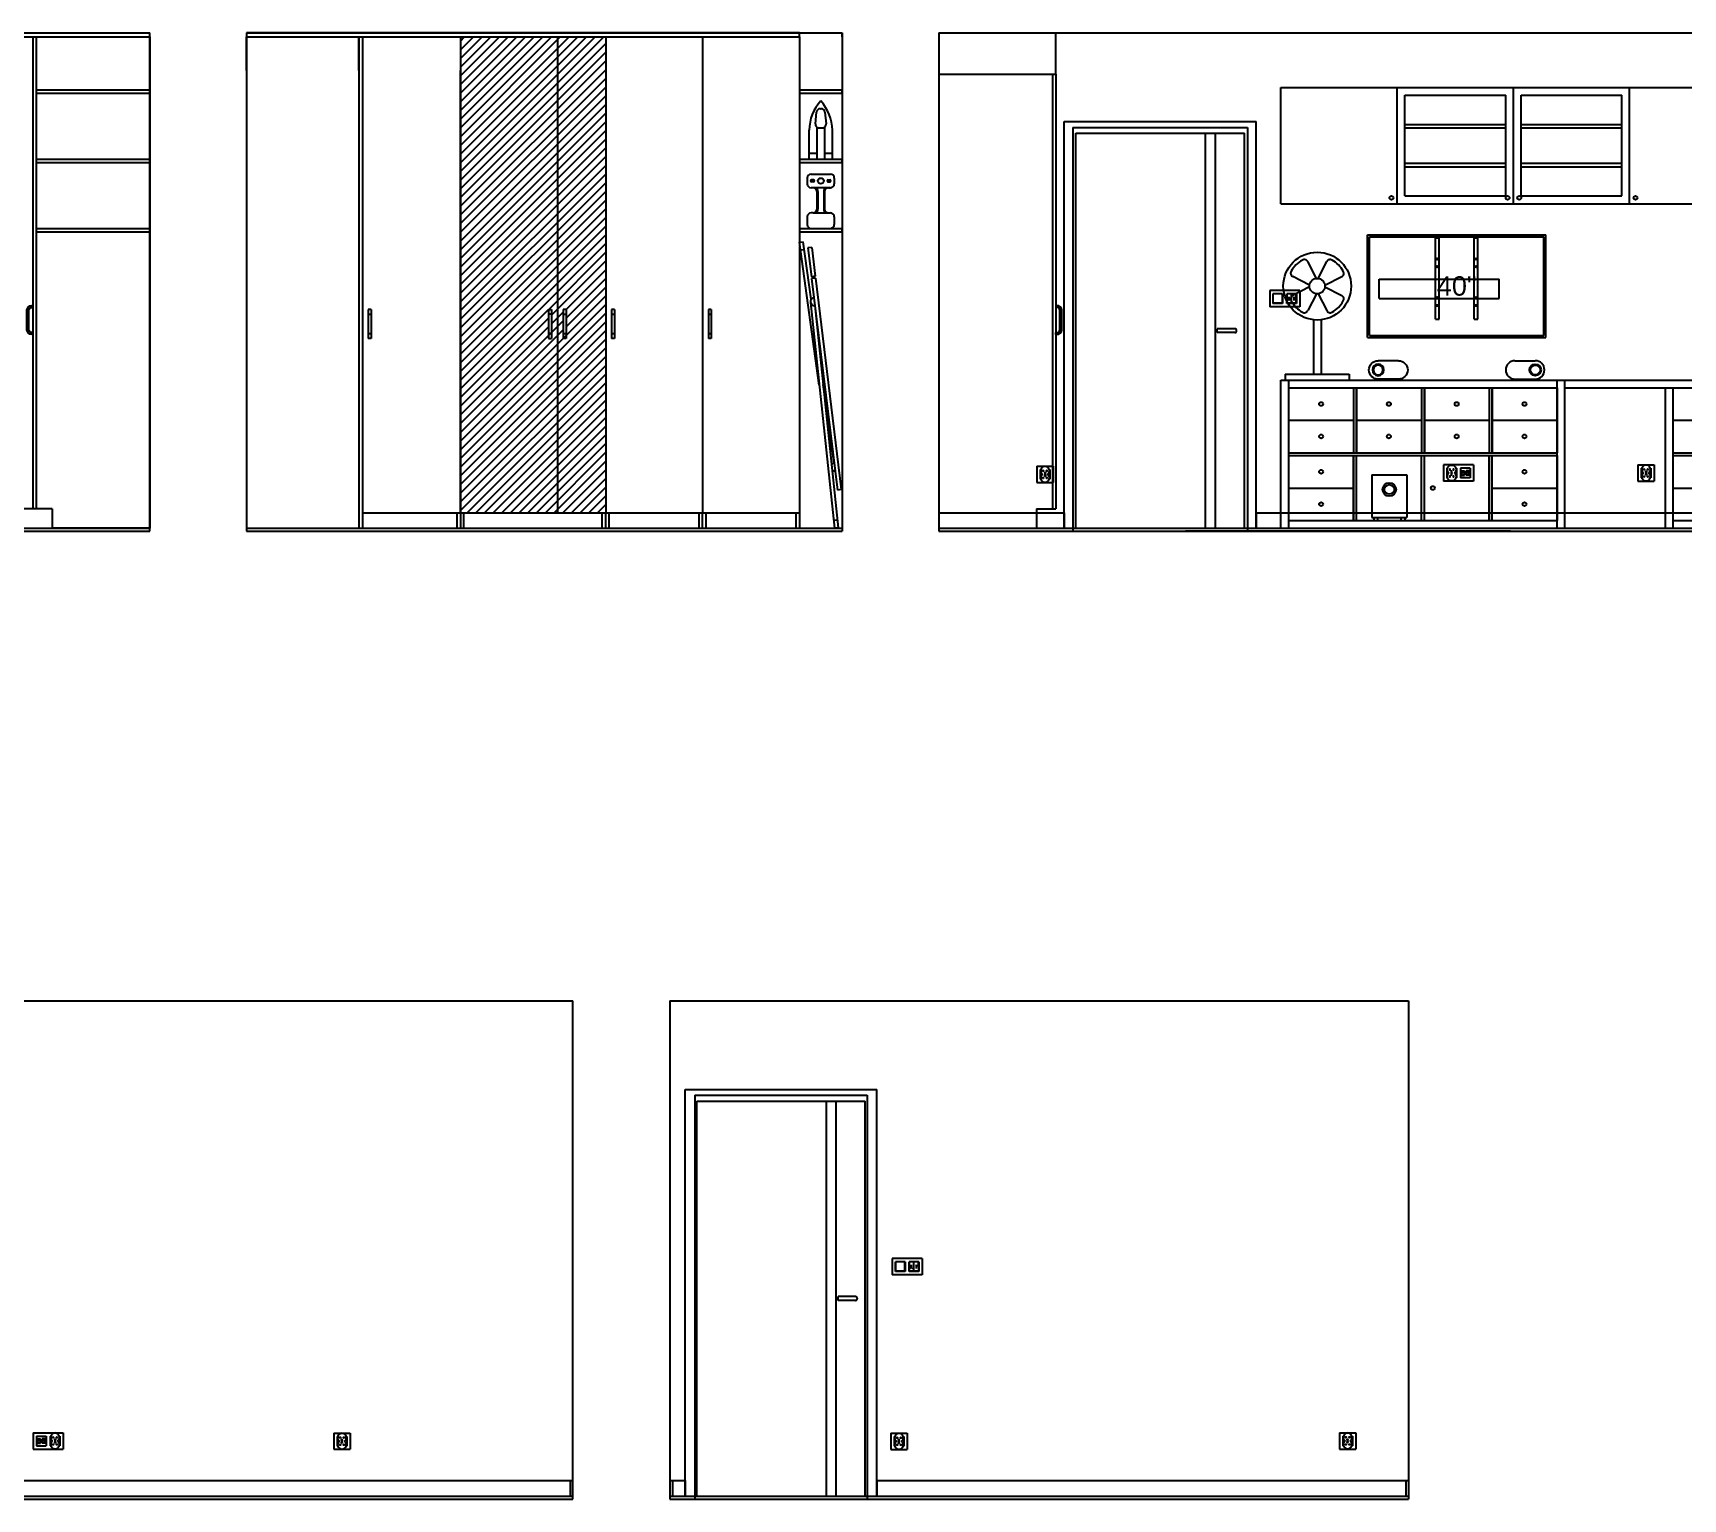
# Model space of a CAD drawing. Header units: millimetres. Extents: x 863 to 5283, y 810 to 2397.
# Drawn here: x 1705 to 2557, y 1640 to 2397 of the extents above; entities that cross this region are included whole.
import ezdxf

# ---------------------------------------------------------------- set-up
doc = ezdxf.new("R2010")
doc.units = ezdxf.units.MM
for name, color, linetype in [('Drzwi', 34, 'Continuous'), ('Elektryka - obudowy', 253, 'Continuous'), ('Listwy', 9, 'Continuous'), ('Meble', 42, 'Continuous'), ('Panele', 44, 'Continuous'), ('Szkic', 6, 'Continuous'), ('Urządzenia', 183, 'Continuous'), ('Wbudowane', 175, 'Continuous'), ('Ściany', 7, 'Continuous')]:
    doc.layers.add(name, color=color, linetype=linetype)

# ---------------------------------------------------------------- blocks, each defined once
blk = doc.blocks.new('Z$W@#25423')
for p, q in [((30, 2.5), (0, 2)), ((0.03, 0), (0, 2)), ((74.42, 1.23), (0.03, 0)), ((3.42, 5.93), (3.42, 3.93)), ((3.42, 5.93), (18.42, 5.93)), ((3.42, 3.93), (18.42, 3.93)), ((4.03, 0.07), (4, 2.07)), ((18.42, 5.93), (18.42, 3.93)), ((18.42, 5.43), (19.42, 5.43)), ((18.42, 4.43), (19.42, 4.43)), ((19.42, 5.93), (129.42, 5.93)), ((19.42, 5.93), (19.42, 3.93)), ((19.42, 3.93), (129.42, 3.93)), ((31.65, 1.94), (148.75, 0)), ((33.42, 3.91), (148.83, 2)), ((115.41, 3.91), (74.42, 3.23)), ((129.42, 5.93), (129.42, 3.93)), ((144.83, 2.07), (144.75, 0.07)), ((148.83, 2), (148.75, 0))]:
    blk.add_line(p, q)
for centre, start, end in [((31.41, 3.93), 180, 0), ((117.42, 3.93), 180, 223.73983), ((117.42, 3.93), 314.36764, 0)]:
    blk.add_arc(centre, 2.01, start, end)
blk = doc.blocks.new('Z$W@#28520')
for p, q in [((5.81, 26.01), (6.19, 26.01)), ((3.22, 18.27), (3.82, 24.21)), ((8.18, 24.21), (8.78, 18.27)), ((0, 0), (0, 15)), ((4, 16.48), (4, 0)), ((5.21, 16.07), (6.79, 16.07)), ((8, 16.48), (8, 0)), ((12, 0), (12, 15)), ((0, 3), (4, 3)), ((0, 0), (12, 0)), ((8, 3), (12, 3))]:
    blk.add_line(p, q)
for centre, radius, start, end in [((22.75, 14.6), 22.75, 137.39973, 178.99745), ((5.81, 24.01), 2, 90, 174.25962), ((-10.75, 14.6), 22.75, 1.00255, 42.60027), ((6.19, 24.01), 2, 5.74038, 90), ((5.21, 18.07), 2, 174.25962, 270), ((6.79, 18.07), 2, 270, 5.74038)]:
    blk.add_arc(centre, radius, start, end)
blk = doc.blocks.new('Z$W@#6902')
for p, q in [((0, 26), (0, 23)), ((2, 28), (12, 28)), ((14, 26), (14, 23)), ((12, 21), (2, 21)), ((3.25, 25), (2.25, 25)), ((3.25, 24), (2.25, 24)), ((5, 19), (5, 10)), ((5.5, 19), (5.5, 10)), ((8.5, 19), (8.5, 10)), ((9, 19), (9, 10)), ((10.75, 25), (11.75, 25)), ((10.75, 24), (11.75, 24)), ((11, 21), (12, 21)), ((0, 6), (0, 2)), ((3, 8), (2, 8)), ((2, 0), (12, 0)), ((3, 8), (11.5, 8)), ((11, 8), (12, 8)), ((14, 6), (14, 2))]:
    blk.add_line(p, q)
blk.add_circle((7, 24.5), 1.51)
for centre, radius, start, end in [((2, 26), 2, 90, 180), ((12, 26), 2, 0, 90), ((2, 23), 2, 180, 270), ((2.25, 24.5), 0.5, 90, 270), ((3, 19), 2, 0, 90), ((3.25, 24.5), 0.5, 270, 90), ((3, 19), 2.5, 0, 53.1301), ((11, 19), 2.5, 126.8699, 180), ((11, 19), 2, 90, 180), ((10.75, 24.5), 0.5, 90, 270), ((11.75, 24.5), 0.5, 270, 90), ((12, 23), 2, 270, 0), ((3, 10), 2, 270, 0), ((3, 10), 2.5, 306.8699, 0), ((11, 10), 2.5, 180, 233.1301), ((11, 10), 2, 180, 270), ((2, 6), 2, 90, 180), ((2, 2), 2, 180, 270), ((12, 6), 2, 0, 90), ((12, 2), 2, 270, 0)]:
    blk.add_arc(centre, radius, start, end)
blk = doc.blocks.new('Z$W@#8104')
for p, q in [((0, 0), (0, 53)), ((0, 53), (92, 53)), ((1, 52), (91, 52)), ((1, 1), (1, 52)), ((91, 1), (91, 52)), ((92, 0), (92, 53)), ((0, 0), (92, 0)), ((1, 1), (91, 1))]:
    blk.add_line(p, q)
for centre in [(36, 36.5), (56, 36.5), (36, 16.5), (56, 16.5)]:
    blk.add_circle(centre, 0.4)
at = {"insert": (46, 26.5), "char_height": 10, "width": 90, "attachment_point": 5}
blk.add_mtext('{\\fArial|b0|i0|c238|p0;40"}', dxfattribs=at)
blk = doc.blocks.new('Z$W@#19718')
for p, q in [((0, 0), (0, 42)), ((0, 42), (2, 42)), ((2, 0), (2, 42)), ((0, 0), (2, 0))]:
    blk.add_line(p, q)
for centre in [(1, 31), (1, 11)]:
    blk.add_circle(centre, 0.4)
blk = doc.blocks.new('Z$W@#4697')
for p, q in [((0, 10.63), (0, 20.63)), ((0, 20.63), (62, 20.63)), ((62, 10.63), (62, 20.63)), ((0, 10.63), (62, 10.63))]:
    blk.add_line(p, q)
for p in [(29, 0), (49, 0)]:
    blk.add_blockref('Z$W@#19718', p)
blk = doc.blocks.new('Z$W@#4029')
for p, q in [((17.06, 52.48), (12.61, 61.15)), ((17.94, 52.48), (22.39, 61.15)), ((13.52, 48.94), (4.85, 53.39)), ((21.48, 48.94), (30.15, 53.39)), ((13.52, 48.06), (4.85, 43.61)), ((17.06, 44.52), (12.61, 35.85)), ((17.94, 44.52), (22.39, 35.85)), ((21.48, 48.06), (30.15, 43.61)), ((15.5, 31), (15.5, 3)), ((19.5, 31), (19.5, 3)), ((1, 3), (1, 0)), ((1, 3), (34, 3)), ((1, 0), (34, 0)), ((34, 3), (34, 0))]:
    blk.add_line(p, q)
for radius in [17.5, 4]:
    blk.add_circle((17.5, 48.5), radius)
for centre, radius, start, end in [((17.5, 48.5), 15.5, 119.62057, 150.37943), ((10.83, 60.24), 2, 27.18191, 119.62057), ((24.17, 60.24), 2, 60.37943, 152.81809), ((17.5, 48.5), 15.5, 29.62057, 60.37943), ((5.76, 55.17), 2, 150.37943, 242.81809), ((29.24, 55.17), 2, 297.18191, 29.62057), ((5.76, 41.83), 2, 117.18191, 209.62057), ((29.24, 41.83), 2, 330.37943, 62.81809), ((17.5, 48.5), 15.5, 209.62057, 240.37943), ((10.83, 36.76), 2, 240.37943, 332.81809), ((24.17, 36.76), 2, 207.18191, 299.62057), ((17.5, 48.5), 15.5, 299.62057, 330.37943)]:
    blk.add_arc(centre, radius, start, end)
blk = doc.blocks.new('Z$W@#21145')
for p, q in [((4.75, 10), (15.25, 10)), ((4.75, 0.5), (15.25, 0.5)), ((5.25, 0.5), (14.75, 0.5)), ((5.25, 0), (5.25, 0.5)), ((5.25, 0), (14.75, 0)), ((14.75, 0), (14.75, 0.5))]:
    blk.add_line(p, q)
for radius in [3, 2.5]:
    blk.add_circle((15.25, 5.25), radius)
for centre, start, end in [((4.75, 5.25), 90, 270), ((15.25, 5.25), 270, 90)]:
    blk.add_arc(centre, 4.75, start, end)
blk = doc.blocks.new('Z$W@#26270')
for p, q in [((0, 23.5), (0, 1.5)), ((0, 23.5), (18, 23.5)), ((18, 23.5), (18, 1.5)), ((0, 1.5), (18, 1.5)), ((1, 1.5), (1, 0)), ((1, 0), (3, 0)), ((3, 1.5), (3, 0)), ((15, 1.5), (15, 0)), ((15, 0), (17, 0)), ((17, 1.5), (17, 0))]:
    blk.add_line(p, q)
for radius in [3.5, 2.5]:
    blk.add_circle((9, 16), radius)
blk = doc.blocks.new('Z$W@#24918')
h = blk.add_hatch(color=256)
h.paths.add_polyline_path([(1.54, 5.95, -1), (1.06, 5.95, -1)])
h.paths.add_polyline_path([(3.44, 5.95, -1), (2.96, 5.95, -1)])
h = blk.add_hatch(color=256)
h.paths.add_polyline_path([(1.54, 2.25, 1), (1.06, 2.25, 1)])
h.paths.add_polyline_path([(3.44, 2.25, 1), (2.96, 2.25, 1)])
for centre in [(1.3, 5.95), (1.3, 2.25), (2.25, 4.83), (2.25, 3.37), (3.2, 5.95), (3.2, 2.25)]:
    blk.add_circle(centre, 0.24)
for centre, start, end in [((2.25, 5.95), 304.69213, 235.30787), ((2.25, 2.25), 124.69213, 55.30787)]:
    blk.add_arc(centre, 2.25, start, end)
blk = doc.blocks.new('Z$W@#3488')
for p, q in [((0, 8.4), (8.4, 8.4)), ((0, 8.4), (0, 0)), ((0, 0), (8.4, 0)), ((1.7, 6.7), (1.7, 1.7)), ((1.7, 6.7), (2.05, 6.7)), ((1.7, 1.7), (2.05, 1.7)), ((6.35, 6.7), (6.7, 6.7)), ((6.35, 1.7), (6.7, 1.7)), ((6.7, 6.7), (6.7, 1.7)), ((8.4, 8.4), (8.4, 0))]:
    blk.add_line(p, q)
blk.add_circle((4.2, 4.2), 0.2)
blk.add_blockref('Z$W@#24918', (1.95, 0.1))
blk = doc.blocks.new('Z$W@#13524')
for p, q in [((15.5, 8.4), (0, 8.4)), ((0, 8.4), (0, 0)), ((15.5, 0), (0, 0)), ((1.7, 6.7), (1.7, 1.7)), ((6.7, 6.7), (1.7, 6.7)), ((6.7, 1.7), (1.7, 1.7)), ((1.75, 1.75), (1.8, 6.65)), ((6.65, 1.85), (1.75, 1.85)), ((6.65, 1.75), (1.75, 1.75)), ((6.6, 6.65), (1.8, 6.65)), ((6.65, 1.75), (6.6, 6.65)), ((6.7, 6.7), (6.7, 1.7)), ((8.8, 6.7), (8.8, 1.7)), ((13.8, 6.7), (8.8, 6.7)), ((13.8, 1.7), (8.8, 1.7)), ((8.85, 1.75), (8.9, 6.65)), ((13.75, 1.85), (8.85, 1.85)), ((13.75, 1.75), (8.85, 1.75)), ((13.7, 6.65), (8.9, 6.65)), ((10.09, 3.21), (9.86, 3.68)), ((10.09, 3.21), (10.09, 5.19)), ((10.09, 3.21), (10.32, 3.68)), ((11.3, 1.75), (11.3, 6.65)), ((12.51, 5.19), (12.28, 4.72)), ((12.51, 5.19), (12.51, 3.21)), ((12.51, 5.19), (12.74, 4.72)), ((13.75, 1.75), (13.7, 6.65)), ((13.8, 6.7), (13.8, 1.7)), ((15.5, 8.4), (15.5, 0))]:
    blk.add_line(p, q)
blk = doc.blocks.new('Z$W@#28526')
for p, q in [((15.5, 8.4), (0, 8.4)), ((0, 8.4), (0, 0)), ((15.5, 0), (0, 0)), ((1.7, 6.7), (1.7, 1.7)), ((2.05, 6.7), (1.7, 6.7)), ((2.05, 1.7), (1.7, 1.7)), ((4.4, 4.18), (4, 4.22)), ((4.22, 4.4), (4.18, 4)), ((6.7, 6.7), (6.35, 6.7)), ((6.7, 1.7), (6.35, 1.7)), ((6.7, 6.7), (6.7, 1.7)), ((8.8, 6.7), (8.8, 1.7)), ((13.8, 6.7), (8.8, 6.7)), ((13.8, 1.7), (8.8, 1.7)), ((9.26, 5.3), (9.26, 3.1)), ((9.26, 5.3), (10.86, 5.3)), ((9.26, 3.1), (10.86, 3.1)), ((9.36, 4.38), (9.36, 3.4)), ((9.36, 4.38), (10.76, 4.38)), ((9.36, 3.4), (9.82, 3.4)), ((9.82, 3.4), (9.82, 3.2)), ((9.82, 3.2), (10.3, 3.2)), ((10.3, 3.4), (10.3, 3.2)), ((10.3, 3.4), (10.76, 3.4)), ((10.76, 4.38), (10.76, 3.4)), ((10.86, 5.3), (10.86, 3.1)), ((13.34, 5.3), (11.74, 5.3)), ((11.74, 5.3), (11.74, 3.1)), ((13.34, 3.1), (11.74, 3.1)), ((11.84, 4.38), (11.84, 3.4)), ((13.24, 4.38), (11.84, 4.38)), ((12.3, 3.4), (11.84, 3.4)), ((12.3, 3.4), (12.3, 3.2)), ((12.78, 3.2), (12.3, 3.2)), ((13.24, 3.4), (12.78, 3.4)), ((12.78, 3.4), (12.78, 3.2)), ((13.24, 4.38), (13.24, 3.4)), ((13.34, 5.3), (13.34, 3.1)), ((13.8, 6.7), (13.8, 1.7)), ((15.5, 8.4), (15.5, 0))]:
    blk.add_line(p, q)
blk.add_circle((4.2, 4.2), 0.2)
at = {"xscale": -1}
blk.add_blockref('Z$W@#24918', (6.45, 0.1), dxfattribs=at)
blk = doc.blocks.new('Z$W@#12053')
for p, q in [((0, 0), (0, 210)), ((0, 210), (99, 210)), ((99, 0), (99, 210)), ((6, 0), (6, 204)), ((6, 204), (93, 204)), ((73, 0), (73, 204)), ((78, 0), (78, 204)), ((93, 0), (93, 204)), ((79, 101), (79, 103)), ((88, 103), (79, 103)), ((88, 101), (79, 101)), ((0, 0), (99, 0))]:
    blk.add_line(p, q)
blk.add_arc((88, 102), 1, 270, 90)
blk = doc.blocks.new('Z$W@#6414')
for p, q in [((15.5, 8.4), (0, 8.4)), ((0, 8.4), (0, 0)), ((15.5, 0), (0, 0)), ((1.7, 6.7), (1.7, 1.7)), ((2.05, 6.7), (1.7, 6.7)), ((2.05, 1.7), (1.7, 1.7)), ((4.4, 4.18), (4, 4.22)), ((4.22, 4.4), (4.18, 4)), ((6.7, 6.7), (6.35, 6.7)), ((6.7, 1.7), (6.35, 1.7)), ((6.7, 6.7), (6.7, 1.7)), ((8.8, 6.7), (8.8, 1.7)), ((13.8, 6.7), (8.8, 6.7)), ((13.8, 1.7), (8.8, 1.7)), ((9.26, 5.3), (9.26, 3.1)), ((9.26, 5.3), (10.86, 5.3)), ((9.26, 3.1), (10.86, 3.1)), ((9.36, 4.38), (9.36, 3.4)), ((9.36, 4.38), (10.76, 4.38)), ((9.36, 3.4), (9.82, 3.4)), ((9.82, 3.4), (9.82, 3.2)), ((9.82, 3.2), (10.3, 3.2)), ((10.3, 3.4), (10.3, 3.2)), ((10.3, 3.4), (10.76, 3.4)), ((10.76, 4.38), (10.76, 3.4)), ((10.86, 5.3), (10.86, 3.1)), ((13.34, 5.3), (11.74, 5.3)), ((11.74, 5.3), (11.74, 3.1)), ((13.34, 3.1), (11.74, 3.1)), ((11.84, 4.38), (11.84, 3.4)), ((13.24, 4.38), (11.84, 4.38)), ((12.3, 3.4), (11.84, 3.4)), ((12.3, 3.4), (12.3, 3.2)), ((12.78, 3.2), (12.3, 3.2)), ((13.24, 3.4), (12.78, 3.4)), ((12.78, 3.4), (12.78, 3.2)), ((13.24, 4.38), (13.24, 3.4)), ((13.34, 5.3), (13.34, 3.1)), ((13.8, 6.7), (13.8, 1.7)), ((15.5, 8.4), (15.5, 0))]:
    blk.add_line(p, q)
blk.add_circle((4.2, 4.2), 0.2)
at = {"xscale": -1}
blk.add_blockref('Z$W@#24918', (6.45, 0.1), dxfattribs=at)
blk = doc.blocks.new('Z$W@#31396')
for p, q in [((0, 8.4), (8.4, 8.4)), ((0, 8.4), (0, 0)), ((0, 0), (8.4, 0)), ((1.7, 6.7), (1.7, 1.7)), ((1.7, 6.7), (2.05, 6.7)), ((1.7, 1.7), (2.05, 1.7)), ((4, 4.18), (4.4, 4.22)), ((4.18, 4.4), (4.22, 4)), ((6.35, 6.7), (6.7, 6.7)), ((6.35, 1.7), (6.7, 1.7)), ((6.7, 6.7), (6.7, 1.7)), ((8.4, 8.4), (8.4, 0))]:
    blk.add_line(p, q)
blk.add_circle((4.2, 4.2), 0.2)
blk.add_blockref('Z$W@#24918', (1.95, 0.1))
blk = doc.blocks.new('Z$W@#10013')
for p, q in [((0, 0), (0, 33.5)), ((0, 33.5), (33.5, 33.5)), ((33.5, 33.5), (33.5, 0)), ((0, 0), (33.5, 0))]:
    blk.add_line(p, q)
blk.add_circle((4.38, 16.75), 1)
blk = doc.blocks.new('Z$W@#30806')
for p, q in [((0, 0), (0, 33.5)), ((0, 33.5), (33.5, 33.5)), ((33.5, 33.5), (33.5, 0)), ((0, 16.75), (33.5, 16.75)), ((0, 0), (33.5, 0))]:
    blk.add_line(p, q)
for centre in [(16.7, 25.14), (16.7, 8.39)]:
    blk.add_circle(centre, 1)
blk = doc.blocks.new('Z$W@#6659')
for p, q in [((0, 0), (0, 33.5)), ((0, 33.5), (33.5, 33.5)), ((33.5, 33.5), (33.5, 0)), ((0, 16.75), (33.5, 16.75)), ((0, 0), (33.5, 0))]:
    blk.add_line(p, q)
for centre in [(16.7, 25.14), (16.7, 8.39)]:
    blk.add_circle(centre, 1)
blk = doc.blocks.new('Z$W@#11045')
for p, q in [((0, 0), (0, 33.5)), ((0, 33.5), (33.5, 33.5)), ((33.5, 33.5), (33.5, 0)), ((0, 16.75), (33.5, 16.75)), ((0, 0), (33.5, 0))]:
    blk.add_line(p, q)
for centre in [(16.7, 25.14), (16.7, 8.39)]:
    blk.add_circle(centre, 1)
blk = doc.blocks.new('Z$W@#21202')
for p, q in [((0, 0), (0, 33.5)), ((0, 33.5), (33.5, 33.5)), ((33.5, 33.5), (33.5, 0)), ((0, 16.75), (33.5, 16.75)), ((0, 0), (33.5, 0))]:
    blk.add_line(p, q)
for centre in [(16.7, 25.14), (16.7, 8.39)]:
    blk.add_circle(centre, 1)
blk = doc.blocks.new('Z$W@#22273')
for p, q in [((0, 0), (0, 33.5)), ((0, 33.5), (33.5, 33.5)), ((33.5, 33.5), (33.5, 0)), ((0, 16.75), (33.5, 16.75)), ((0, 0), (33.5, 0))]:
    blk.add_line(p, q)
for centre in [(16.7, 25.14), (16.7, 8.39)]:
    blk.add_circle(centre, 1)
blk = doc.blocks.new('Z$W@#16909')
for p, q in [((0, 0), (0, 33.5)), ((0, 33.5), (33.5, 33.5)), ((33.5, 33.5), (33.5, 0)), ((0, 16.75), (33.5, 16.75)), ((0, 0), (33.5, 0))]:
    blk.add_line(p, q)
for centre in [(16.7, 25.14), (16.7, 8.39)]:
    blk.add_circle(centre, 1)
blk = doc.blocks.new('Z$W@#27276')
for p, q in [((0, 0), (0, 33.5)), ((0, 33.5), (33.5, 33.5)), ((33.5, 33.5), (33.5, 0)), ((0, 16.75), (33.5, 16.75)), ((0, 0), (33.5, 0))]:
    blk.add_line(p, q)
for centre in [(16.7, 25.14), (16.7, 8.39)]:
    blk.add_circle(centre, 1)
blk = doc.blocks.new('Z$W@#724')
for p, q in [((0, 0), (0, 33.5)), ((0, 33.5), (33.5, 33.5)), ((33.5, 33.5), (33.5, 0)), ((0, 16.75), (33.5, 16.75)), ((0, 0), (33.5, 0))]:
    blk.add_line(p, q)
for centre in [(16.7, 25.14), (16.7, 8.39)]:
    blk.add_circle(centre, 1)
blk = doc.blocks.new('Z$W@#22688')
for p, q in [((0, 0), (0, 76.5)), ((0, 76.5), (146.5, 76.5)), ((4, 0), (4, 76.5)), ((4, 72.5), (142.5, 72.5)), ((37.5, 72.5), (37.5, 39)), ((39, 72.5), (39, 39)), ((72.5, 72.5), (72.5, 39)), ((74, 72.5), (74, 39)), ((107.5, 72.5), (107.5, 39)), ((109, 72.5), (109, 39)), ((142.5, 0), (142.5, 76.5)), ((146.5, 76.5), (240, 76.5)), ((146.5, 0), (146.5, 76.5)), ((146.5, 72.5), (146.5, 76.5)), ((146.5, 72.5), (236, 72.5)), ((198.5, 0), (198.5, 72.5)), ((202.5, 0), (202.5, 72.5)), ((236, 0), (236, 76.5)), ((240, 0), (240, 76.5)), ((4, 39), (142.5, 39)), ((4, 37.5), (142.5, 37.5)), ((37.5, 4), (37.5, 37.5)), ((39, 4), (39, 37.5)), ((72.5, 4), (72.5, 37.5)), ((74, 4), (74, 37.5)), ((107.5, 4), (107.5, 37.5)), ((109, 4), (109, 37.5)), ((202.5, 39), (236, 39)), ((202.5, 37.5), (236, 37.5)), ((0, 0), (146.5, 0)), ((4, 4), (142.5, 4)), ((198.5, 0), (240, 0)), ((202.5, 4), (236, 4))]:
    blk.add_line(p, q)
for name, p in [('Z$W@#6659', (4, 39)), ('Z$W@#11045', (39, 39)), ('Z$W@#21202', (74, 39)), ('Z$W@#22273', (109, 39)), ('Z$W@#27276', (202.5, 39)), ('Z$W@#30806', (4, 4)), ('Z$W@#10013', (74, 4)), ('Z$W@#16909', (109, 4)), ('Z$W@#724', (202.5, 4))]:
    blk.add_blockref(name, p)
blk = doc.blocks.new('Z$W@#26991')
for p, q in [((0, 0), (0, 60)), ((0, 60), (240, 60)), ((60, 0), (60, 60)), ((120, 0), (120, 60)), ((180, 0), (180, 60)), ((240, 0), (240, 60)), ((64, 4), (64, 56)), ((64, 56), (116, 56)), ((116, 4), (116, 56)), ((124, 4), (124, 56)), ((124, 56), (176, 56)), ((176, 4), (176, 56)), ((64, 40.9), (116, 40.9)), ((64, 39.1), (116, 39.1)), ((124, 40.9), (176, 40.9)), ((124, 39.1), (176, 39.1)), ((64, 20.9), (116, 20.9)), ((64, 19.1), (116, 19.1)), ((124, 20.9), (176, 20.9)), ((124, 19.1), (176, 19.1)), ((0, 0), (240, 0)), ((64, 4), (116, 4)), ((124, 4), (176, 4))]:
    blk.add_line(p, q)
for centre in [(57, 3), (117, 3), (123, 3), (183, 3)]:
    blk.add_circle(centre, 1)
blk = doc.blocks.new('Z$W@#24218')
for p, q in [((0, 15), (0.5, 15)), ((0, 15), (0, 14)), ((0, 14), (0.5, 14)), ((2, 2.5), (2, 12.5)), ((3, 2.5), (3, 12.5)), ((0, 0), (0, 1)), ((0, 1), (0.5, 1)), ((0, 0), (0.5, 0))]:
    blk.add_line(p, q)
for centre, radius, start, end in [((0.5, 12.5), 2.5, 0, 90), ((0.5, 12.5), 1.5, 0, 90), ((0.5, 2.5), 1.5, 270, 0), ((0.5, 2.5), 2.5, 270, 0)]:
    blk.add_arc(centre, radius, start, end)
blk = doc.blocks.new('Z$W@#27380')
for p, q in [((0, 234.5), (0, 0)), ((0, 234.5), (60.4, 234.5)), ((58.6, 234.5), (58.6, 10)), ((60.4, 234.5), (60.4, 10)), ((50.4, 10), (60.4, 10)), ((50.4, 10), (50.4, 0)), ((0, 0), (50.4, 0))]:
    blk.add_line(p, q)
blk.add_blockref('Z$W@#24218', (60.4, 100))
blk = doc.blocks.new('Z$W@#4619')
h = blk.add_hatch()
h.set_pattern_fill('ANSI31', color=256, style=0)
h.set_pattern_definition([(45, (-2154.414, -224.0813), (-2.245064, 2.245064), [])])
h.paths.add_polyline_path([(160.4, 8), (112.2, 8), (110.4, 8), (110.4, 253.7), (160.4, 253.7)])
h.paths.add_polyline_path([(155.9, 110.5), (155.9, 100.5), (155.9, 98), (157.4, 98), (157.4, 100.5), (157.4, 110.5), (157.4, 113), (155.9, 113)], flags=16)
h.paths.add_polyline_path([(155.9, 100.5), (157.4, 100.5), (157.4, 98), (155.9, 98)], flags=16)
h.paths.add_polyline_path([(185.4, 8), (183.6, 8), (160.4, 8), (160.4, 253.7), (185.4, 253.7)])
h.paths.add_polyline_path([(163.4, 100.5), (163.4, 98), (164.9, 98), (164.9, 100.5), (164.9, 110.5), (164.9, 113), (163.4, 113), (163.4, 110.5)], flags=16)
h.paths.add_polyline_path([(163.4, 100.5), (164.9, 100.5), (164.9, 98), (163.4, 98)], flags=0)
for p, q in [((0, 236.4), (0, 253.7)), ((0, 253.7), (285.4, 253.7)), ((58, 236.4), (58, 253.7)), ((58, 253.7), (58, 0)), ((59.8, 253.7), (59.8, 0)), ((110.4, 253.7), (110.4, 8)), ((160.4, 253.7), (160.4, 8)), ((185.4, 253.7), (185.4, 8)), ((235.4, 253.7), (235.4, 8)), ((285.4, 253.7), (285.4, 8)), ((0, 236.4), (0, 0)), ((58, 236.4), (58, 0)), ((110.4, 8), (110.4, 236.4)), ((285.4, 226.4), (307.4, 226.4)), ((285.4, 224.6), (307.4, 224.6)), ((307.4, 224.6), (307.4, 226.4)), ((285.4, 190.6), (307.4, 190.6)), ((285.4, 188.8), (307.4, 188.8)), ((307.4, 188.8), (307.4, 190.6)), ((285.4, 154.8), (307.4, 154.8)), ((307.4, 153), (307.4, 154.8)), ((285.4, 153), (307.4, 153)), ((62.8, 113), (62.8, 98)), ((64.3, 113), (62.8, 113)), ((64.3, 113), (64.3, 98)), ((155.9, 113), (155.9, 98)), ((155.9, 113), (157.4, 113)), ((157.4, 113), (157.4, 98)), ((163.4, 113), (163.4, 98)), ((164.9, 113), (163.4, 113)), ((164.9, 113), (164.9, 98)), ((188.4, 113), (188.4, 98)), ((189.9, 113), (188.4, 113)), ((189.9, 113), (189.9, 98)), ((238.4, 113), (238.4, 98)), ((239.9, 113), (238.4, 113)), ((239.9, 113), (239.9, 98)), ((62.8, 110.5), (64.3, 110.5)), ((157.4, 110.5), (155.9, 110.5)), ((163.4, 110.5), (164.9, 110.5)), ((188.4, 110.5), (189.9, 110.5)), ((238.4, 110.5), (239.9, 110.5)), ((62.8, 100.5), (64.3, 100.5)), ((64.3, 98), (62.8, 98)), ((157.4, 100.5), (155.9, 100.5)), ((155.9, 98), (157.4, 98)), ((163.4, 100.5), (164.9, 100.5)), ((164.9, 98), (163.4, 98)), ((188.4, 100.5), (189.9, 100.5)), ((189.9, 98), (188.4, 98)), ((238.4, 100.5), (239.9, 100.5)), ((239.9, 98), (238.4, 98)), ((0, 0), (285.4, 0)), ((59.8, 8), (108.6, 8)), ((59.8, 8), (285.4, 8)), ((108.6, 0), (108.6, 8)), ((110.4, 8), (110.4, 0)), ((112.2, 0), (112.2, 8)), ((112.2, 8), (183.6, 8)), ((183.6, 0), (183.6, 8)), ((185.4, 0), (185.4, 8)), ((187.2, 0), (187.2, 8)), ((187.2, 8), (233.6, 8)), ((233.6, 0), (233.6, 8)), ((235.4, 0), (235.4, 8)), ((237.2, 0), (237.2, 8)), ((237.2, 8), (283.6, 8)), ((283.6, 8), (283.6, 0)), ((285.4, 8), (285.4, 0))]:
    blk.add_line(p, q)
blk = doc.blocks.new('Z$W@#5424')
for p, q in [((0, 253.7), (112.3, 253.7)), ((0, 253.7), (0, 0)), ((51.9, 253.7), (51.9, 10)), ((53.7, 253.7), (53.7, 10)), ((112.3, 253.7), (112.3, 0)), ((53.7, 226.4), (112.3, 226.4)), ((53.7, 224.6), (112.3, 224.6)), ((53.7, 190.6), (112.3, 190.6)), ((53.7, 188.8), (112.3, 188.8)), ((53.7, 154.8), (112.3, 154.8)), ((53.7, 153), (112.3, 153)), ((51.9, 10), (0, 10)), ((61.9, 10), (51.9, 10)), ((61.9, 10), (61.9, 0)), ((0, 0), (61.9, 0)), ((112.3, 0), (61.9, 0))]:
    blk.add_line(p, q)
at = {"xscale": -1}
blk.add_blockref('Z$W@#24218', (51.9, 100), dxfattribs=at)

msp = doc.modelspace()

# ---------------------------------------------------------------- linework, layer by layer
for p, q in [((1815.511, 2396.604), (2122.911, 2396.604)), ((1815.511, 2396.604), (1815.511, 2139.404)), ((2122.911, 2396.604), (2122.911, 2139.404)), ((1815.511, 2139.404), (2122.911, 2139.404))]:
    msp.add_line(p, q)
at = {"layer": 'Listwy'}
for p, q in [((2172.911, 2148.904), (2237.611, 2148.904)), ((2237.611, 2148.904), (2237.611, 2140.904)), ((2336.611, 2148.904), (2336.611, 2140.904)), ((2336.611, 2148.904), (2591.511, 2148.904)), ((1663.91, 1649.132), (1983.91, 1649.132)), ((1982.51, 1649.132), (1982.51, 1641.132)), ((2033.91, 1649.132), (2041.86, 1649.132)), ((2035.31, 1649.132), (2035.31, 1641.132)), ((2041.86, 1649.132), (2041.86, 1641.132)), ((2140.86, 1649.132), (2415.41, 1649.132)), ((2140.86, 1649.132), (2140.86, 1641.132)), ((2414.01, 1649.132), (2414.01, 1641.132))]:
    msp.add_line(p, q, dxfattribs=at)
at = {"layer": 'Meble'}
for p, q in [((1815.511, 2396.604), (1815.511, 2394.604)), ((2100.911, 2396.604), (1815.511, 2396.604)), ((1815.511, 2394.604), (2100.911, 2394.604)), ((2100.911, 2394.604), (2100.911, 2396.604)), ((2122.911, 2394.604), (2122.911, 2396.604)), ((2233.311, 2375.404), (2233.311, 2396.604))]:
    msp.add_line(p, q, dxfattribs=at)
at = {"layer": 'Panele'}
for p, q in [((1345.511, 2140.904), (1765.511, 2140.904)), ((1815.511, 2140.904), (2122.911, 2140.904)), ((2172.911, 2140.904), (2591.511, 2140.904)), ((1663.91, 1641.132), (1983.91, 1641.132)), ((2033.91, 1641.132), (2415.41, 1641.132))]:
    msp.add_line(p, q, dxfattribs=at)
at = {"layer": 'Szkic'}
msp.add_line((2468.051, 2139.404), (2300.228, 2139.404), dxfattribs=at)
at = {"layer": 'Ściany'}
for p, q in [((1345.511, 2396.604), (1765.511, 2396.604)), ((1765.511, 2139.404), (1765.511, 2396.604)), ((2172.911, 2396.604), (2591.511, 2396.604)), ((2172.911, 2396.604), (2172.911, 2139.404)), ((2242.011, 2347.804), (2242.011, 2139.404)), ((2242.011, 2347.804), (2332.211, 2347.804)), ((2332.211, 2347.804), (2332.211, 2139.404)), ((1345.511, 2139.404), (1765.511, 2139.404)), ((2172.911, 2139.404), (2591.511, 2139.404)), ((1663.91, 1896.832), (1983.91, 1896.832)), ((1983.91, 1639.632), (1983.91, 1896.832)), ((2033.91, 1896.832), (2415.41, 1896.832)), ((2033.91, 1896.832), (2033.91, 1639.632)), ((2415.41, 1896.832), (2415.41, 1639.632)), ((2046.91, 1848.132), (2046.91, 1639.632)), ((2046.91, 1848.132), (2135.81, 1848.132)), ((2135.81, 1848.132), (2135.81, 1639.632)), ((1663.91, 1639.632), (1983.91, 1639.632)), ((2033.91, 1639.632), (2415.41, 1639.632))]:
    msp.add_line(p, q, dxfattribs=at)

# ---------------------------------------------------------------- block references
at = {"layer": 'Drzwi'}
for p in [(2237.611, 2140.904), (2041.86, 1641.132)]:
    msp.add_blockref('Z$W@#12053', p, dxfattribs=at)
at = {"layer": 'Elektryka - obudowy'}
for name, p in [('Z$W@#13524', (2343.661, 2255.204)), ('Z$W@#3488', (2223.511, 2164.504)), ('Z$W@#6414', (2433.411, 2165.204)), ('Z$W@#31396', (2533.811, 2165.204)), ('Z$W@#13524', (2148.71, 1755.432)), ('Z$W@#3488', (1860.51, 1665.281)), ('Z$W@#3488', (2148.06, 1665.236)), ('Z$W@#3488', (2379.71, 1665.432))]:
    msp.add_blockref(name, p, dxfattribs=at)
at = {"layer": 'Elektryka - obudowy', "xscale": -1}
msp.add_blockref('Z$W@#28526', (1720.81, 1665.417), dxfattribs=at)
at = {"layer": 'Meble'}
for name, p in [('Z$W@#5424', (1653.211, 2140.904)), ('Z$W@#4619', (1815.511, 2140.904)), ('Z$W@#27380', (2172.911, 2140.904)), ('Z$W@#26991', (2349.511, 2308.469)), ('Z$W@#22688', (2349.511, 2140.904))]:
    msp.add_blockref(name, p, dxfattribs=at)
at = {"layer": 'Urządzenia'}
for name, p in [('Z$W@#28520', (2105.911, 2331.504)), ('Z$W@#6902', (2104.911, 2295.704)), ('Z$W@#8104', (2394.213, 2239.404)), ('Z$W@#4029', (2350.708, 2217.404)), ('Z$W@#21145', (2465.511, 2217.404)), ('Z$W@#26270', (2396.412, 2144.904))]:
    msp.add_blockref(name, p, dxfattribs=at)
at = {"layer": 'Urządzenia', "rotation": -83.03788787617928}
msp.add_blockref('Z$W@#25423', (2100.911, 2288.557), dxfattribs=at)
at = {"layer": 'Urządzenia', "xscale": -1}
msp.add_blockref('Z$W@#21145', (2414.916, 2217.404), dxfattribs=at)
at = {"layer": 'Wbudowane'}
msp.add_blockref('Z$W@#4697', (2400.213, 2248.904), dxfattribs=at)

doc.saveas('drawing.dxf')
